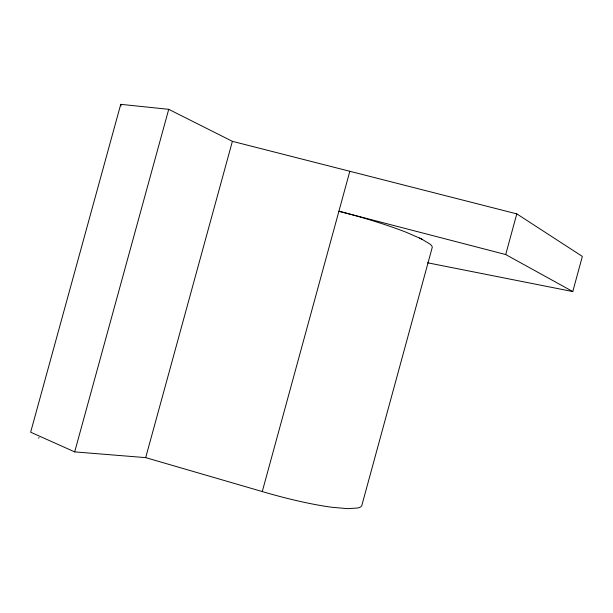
<?xml version="1.0" encoding="UTF-8"?>
<svg xmlns="http://www.w3.org/2000/svg" width="613" height="613" viewBox="0 0 613 613"><rect width="100%" height="100%" fill="white"/><g stroke="black" fill="none" stroke-linecap="round" stroke-linejoin="round"><path stroke-width="0.92" d="M505.71 254.548L516.79 213.876L232.388 141.327L168.721 109.321L120.746 104.34L30.65 432.196L74.679 451.888L145.687 457.627L262.272 491.549A90.234 13.532 15.6 0 0 331.641 507.235L347.602 508.66L357.8 507.993A90.234 13.532 15.6 0 0 361.839 505.411L432.188 247.591A90.111 10.942 15 0 0 429.843 243.974L421.238 238.825L406.657 232.457A90.111 10.942 15 0 0 338.905 211.255L505.71 254.548L572.787 291.558L582.35 256.41L516.79 213.876M74.679 451.888L168.721 109.321M145.687 457.627L232.388 141.327M262.272 491.549L349.831 171.288M38.481 438.119L39.125 437.682M572.787 291.558L427.545 262.778M419.461 238.043L422.326 239.476M120.746 104.34L121.037 106.034"/></g></svg>
